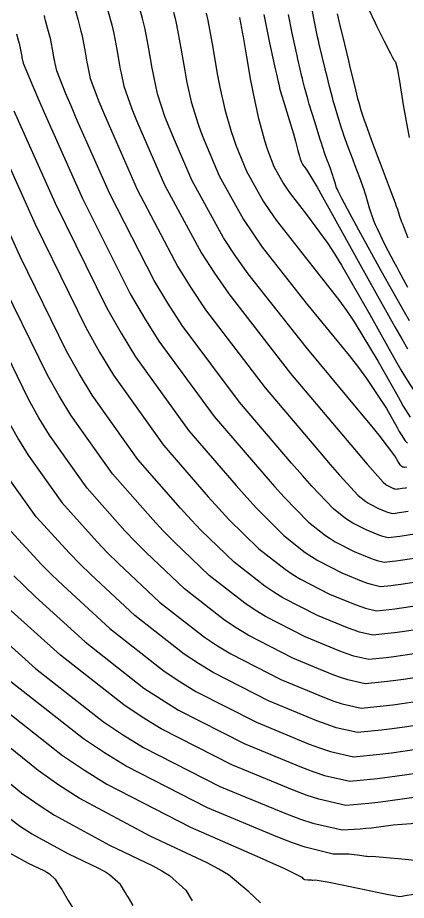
# Model space of a CAD drawing. Header units: metres. Extents: x 837476 to 838477, y 1189012 to 1191014.
# Drawn here: x 837921.96 to 837940.39, y 1189079.8 to 1189121.64 of the extents above; entities that cross this region are included whole.
import ezdxf

# ---------------------------------------------------------------- set-up
doc = ezdxf.new("R2010")
doc.units = ezdxf.units.M
doc.header["$LTSCALE"] = 0.3
doc.layers.add('COTAS 10', color=1, linetype='Continuous')
doc.layers.add('COTAS INT', color=252, linetype='Continuous')

msp = doc.modelspace()

# ---------------------------------------------------------------- linework, layer by layer
at = {"layer": 'COTAS 10'}
for points in [[(837930.895, 1189121.849), (837930.973, 1189121.502), (837931.213, 1189120.222), (837931.427, 1189118.982), (837931.487, 1189118.66), (837931.549, 1189118.347), (837931.778, 1189117.293), (837932.08, 1189116.239), (837932.187, 1189115.926), (837932.305, 1189115.604), (837932.816, 1189114.365), (837933.603, 1189112.94), (837933.894, 1189112.5), (837934.218, 1189112.04), (837937.171, 1189108.283), (837937.549, 1189107.754), (837937.909, 1189107.226), (837939.056, 1189105.343), (837939.913, 1189103.803), (837940.091, 1189103.492), (837940.242, 1189103.232), (837940.575, 1189102.711)], [(837937.112, 1189121.822), (837937.204, 1189121.415), (837937.238, 1189121.267), (837937.276, 1189121.104), (837937.448, 1189120.39), (837937.64, 1189119.595), (837937.692, 1189119.381), (837937.744, 1189119.17), (837937.925, 1189118.431), (837938.079, 1189117.812), (837938.114, 1189117.677), (837938.145, 1189117.558), (837938.228, 1189117.259), (837938.341, 1189116.927), (837938.391, 1189116.787), (837938.449, 1189116.627), (837938.727, 1189115.873), (837939.058, 1189114.984), (837939.15, 1189114.738), (837939.242, 1189114.493), (837939.575, 1189113.609), (837939.854, 1189112.861), (837939.911, 1189112.703), (837939.96, 1189112.565), (837940.067, 1189112.24), (837940.159, 1189111.968), (837940.199, 1189111.863), (837940.245, 1189111.745), (837940.463, 1189111.213)], [(837940.774, 1189097.155), (837940.076, 1189097.052), (837939.93, 1189097.032), (837939.805, 1189097.016), (837939.525, 1189096.989), (837939.278, 1189097.044), (837939.173, 1189097.079), (837939.053, 1189097.124), (837938.489, 1189097.356), (837937.844, 1189097.686), (837937.673, 1189097.791), (837937.506, 1189097.902), (837936.929, 1189098.354), (837935.91, 1189099.43), (837935.464, 1189099.934), (837934.946, 1189100.529), (837932.485, 1189103.421), (837929.761, 1189107.05), (837929.079, 1189108.108), (837928.427, 1189109.189), (837926.33, 1189113.287), (837924.792, 1189116.767), (837924.492, 1189117.459), (837924.246, 1189118.032), (837923.815, 1189119.123), (837923.74, 1189119.464), (837923.72, 1189119.566), (837923.701, 1189119.67), (837923.632, 1189120.072), (837923.554, 1189120.486), (837923.529, 1189120.599), (837923.502, 1189120.711), (837923.392, 1189121.105), (837923.282, 1189121.511), (837923.255, 1189121.629), (837923.23, 1189121.749)], [(837942.258, 1189091.704), (837940.22, 1189091.404), (837939.795, 1189091.346), (837939.43, 1189091.299), (837938.615, 1189091.221), (837937.894, 1189091.381), (837937.589, 1189091.484), (837937.239, 1189091.613), (837935.594, 1189092.292), (837933.714, 1189093.252), (837933.216, 1189093.559), (837932.728, 1189093.883), (837931.046, 1189095.2), (837929.359, 1189096.811), (837928.867, 1189097.32), (837928.365, 1189097.857), (837926.462, 1189100.022), (837924.481, 1189102.793), (837923.929, 1189103.712), (837923.376, 1189104.695), (837921.368, 1189108.791)], [(837921.783, 1189095.185), (837922.27, 1189094.706), (837922.808, 1189094.192), (837925.163, 1189092.047), (837927.95, 1189089.864), (837928.759, 1189089.327), (837929.584, 1189088.819), (837932.698, 1189087.227), (837935.425, 1189086.103), (837936.006, 1189085.889), (837936.511, 1189085.718), (837937.704, 1189085.453), (837939.026, 1189085.578), (837939.611, 1189085.653), (837940.292, 1189085.745), (837943.544, 1189086.223)], [(837933.468, 1189079.672), (837932.914, 1189080.203), (837931.958, 1189081.001), (837931.494, 1189081.276), (837930.944, 1189081.574), (837928.237, 1189082.844), (837924.874, 1189084.638), (837923.91, 1189085.265), (837922.932, 1189085.949), (837919.28, 1189088.893)]]:
    msp.add_lwpolyline(points, dxfattribs=at)
at = {"layer": 'COTAS INT'}
for points in [[(837940.396, 1189100.325), (837940.377, 1189100.326), (837940.358, 1189100.326), (837940.3, 1189100.325), (837940.249, 1189100.329), (837940.236, 1189100.332), (837940.223, 1189100.337), (837940.18, 1189100.362), (837940.142, 1189100.393), (837940.132, 1189100.402), (837940.123, 1189100.411), (837940.094, 1189100.442), (837940.04, 1189100.527), (837940.015, 1189100.57), (837939.986, 1189100.621), (837939.846, 1189100.872), (837939.098, 1189101.846), (837938.686, 1189102.352), (837938.184, 1189102.961), (837935.633, 1189106.015), (837932.897, 1189109.495), (837932.28, 1189110.372), (837931.724, 1189111.212), (837930.222, 1189113.934), (837929.3, 1189116.069), (837929.109, 1189116.539), (837928.946, 1189116.956), (837928.593, 1189118.025), (837928.426, 1189118.794), (837928.381, 1189119.022), (837928.336, 1189119.257), (837928.18, 1189120.162), (837928.005, 1189121.096), (837927.949, 1189121.349), (837927.888, 1189121.601), (837927.642, 1189122.49)], [(837924.653, 1189122.141), (837924.809, 1189121.567), (837924.964, 1189121.007), (837925.002, 1189120.849), (837925.038, 1189120.689), (837925.148, 1189120.102), (837925.246, 1189119.532), (837925.274, 1189119.385), (837925.302, 1189119.241), (837925.407, 1189118.757), (837925.813, 1189117.674), (837926.031, 1189117.152), (837926.295, 1189116.534), (837927.628, 1189113.503), (837929.55, 1189109.835), (837930.185, 1189108.817), (837930.864, 1189107.797), (837933.69, 1189104.101), (837936.263, 1189101.063), (837936.783, 1189100.457), (837937.22, 1189099.953), (837938.106, 1189098.985), (837938.461, 1189098.706), (837938.565, 1189098.637), (837938.67, 1189098.572), (837939.068, 1189098.369), (837939.416, 1189098.226), (837939.49, 1189098.198), (837939.554, 1189098.177), (837939.707, 1189098.143), (837939.879, 1189098.159), (837939.957, 1189098.169), (837940.047, 1189098.181), (837940.478, 1189098.245)], [(837926.225, 1189122.029), (837926.426, 1189121.304), (837926.475, 1189121.099), (837926.521, 1189120.893), (837926.664, 1189120.132), (837926.791, 1189119.395), (837926.827, 1189119.203), (837926.864, 1189119.017), (837927, 1189118.391), (837927.38, 1189117.315), (837927.57, 1189116.846), (837927.797, 1189116.302), (837928.925, 1189113.718), (837930.673, 1189110.481), (837931.291, 1189109.525), (837931.967, 1189108.543), (837934.894, 1189104.781), (837937.579, 1189101.597), (837938.102, 1189100.98), (837938.531, 1189100.477), (837939.282, 1189099.615), (837939.417, 1189099.51), (837939.456, 1189099.484), (837939.496, 1189099.459), (837939.647, 1189099.382), (837939.779, 1189099.328), (837939.807, 1189099.317), (837939.831, 1189099.309), (837939.889, 1189099.296), (837939.954, 1189099.303), (837939.984, 1189099.306), (837940.018, 1189099.311), (837940.181, 1189099.335), (837940.361, 1189099.359), (837940.406, 1189099.364)], [(837929.351, 1189121.897), (837929.422, 1189121.599), (837929.489, 1189121.299), (837929.697, 1189120.192), (837929.881, 1189119.119), (837929.934, 1189118.841), (837929.987, 1189118.57), (837930.185, 1189117.659), (837930.513, 1189116.598), (837930.648, 1189116.233), (837930.802, 1189115.837), (837931.519, 1189114.15), (837932.663, 1189112.076), (837933.087, 1189111.436), (837933.557, 1189110.767), (837935.641, 1189108.116), (837937.678, 1189105.622), (837938.117, 1189105.053), (837938.504, 1189104.536), (837939.451, 1189103.107), (837939.949, 1189102.212), (837940.053, 1189102.031), (837940.141, 1189101.88), (837940.334, 1189101.577), (837940.439, 1189101.464)], [(837933.63, 1189121.795), (837933.675, 1189121.56), (837933.905, 1189120.45), (837934.139, 1189119.366), (837934.186, 1189119.148), (837934.226, 1189118.966), (837934.306, 1189118.607), (837934.336, 1189118.484), (837934.352, 1189118.418), (837934.38, 1189118.303), (837934.459, 1189118.029), (837934.498, 1189117.896), (837934.546, 1189117.738), (837934.784, 1189116.959), (837935.031, 1189116.14), (837935.084, 1189115.957), (837935.131, 1189115.792), (837935.248, 1189115.352), (837935.318, 1189115.074), (837935.336, 1189115.011), (837935.354, 1189114.954), (837935.411, 1189114.797), (837935.482, 1189114.667), (837935.509, 1189114.627), (837935.538, 1189114.585), (837935.668, 1189114.42), (837936.157, 1189113.606), (837936.413, 1189113.155), (837936.72, 1189112.607), (837938.265, 1189109.813), (837939.84, 1189106.985), (837940.166, 1189106.415), (837940.445, 1189105.937)], [(837940.535, 1189107.273), (837940.294, 1189107.683), (837939.196, 1189109.636), (837938.132, 1189111.576), (837937.912, 1189111.978), (837937.726, 1189112.321), (837937.322, 1189113.071), (837937.156, 1189113.415), (837937.118, 1189113.501), (837937.084, 1189113.584), (837936.993, 1189113.853), (837936.92, 1189114.1), (837936.898, 1189114.168), (837936.876, 1189114.237), (837936.786, 1189114.488), (837936.691, 1189114.741), (837936.664, 1189114.811), (837936.638, 1189114.881), (837936.543, 1189115.135), (837936.409, 1189115.53), (837936.358, 1189115.689), (837936.3, 1189115.87), (837936.042, 1189116.702), (837935.786, 1189117.546), (837935.731, 1189117.734), (837935.682, 1189117.902), (837935.562, 1189118.346), (837935.483, 1189118.669), (837935.46, 1189118.761), (837935.437, 1189118.854), (837935.353, 1189119.201), (837935.243, 1189119.679), (837935.204, 1189119.854), (837935.161, 1189120.049), (837934.974, 1189120.907), (837934.8, 1189121.792)], [(837940.457, 1189108.857), (837940.045, 1189109.616), (837939.929, 1189109.832), (837939.813, 1189110.05), (837939.388, 1189110.861), (837939.013, 1189111.633), (837938.928, 1189111.828), (837938.852, 1189112.015), (837938.647, 1189112.62), (837938.484, 1189113.174), (837938.434, 1189113.329), (837938.382, 1189113.484), (837938.18, 1189114.048), (837937.966, 1189114.617), (837937.848, 1189114.933), (837937.635, 1189115.504), (837937.429, 1189116.078), (837937.374, 1189116.238), (837937.321, 1189116.398), (837937.135, 1189116.98), (837936.966, 1189117.552), (837936.922, 1189117.705), (837936.881, 1189117.857), (837936.743, 1189118.388), (837936.613, 1189118.919), (837936.576, 1189119.071), (837936.539, 1189119.224), (837936.4, 1189119.796), (837936.26, 1189120.392), (837936.221, 1189120.561), (837936.182, 1189120.732), (837936.043, 1189121.364), (837935.924, 1189122.024)], [(837938.582, 1189122.098), (837938.905, 1189121.406), (837938.988, 1189121.232), (837939.069, 1189121.066), (837939.337, 1189120.526), (837939.55, 1189120.109), (837939.596, 1189120.02), (837939.636, 1189119.941), (837939.734, 1189119.75), (837939.793, 1189119.647), (837939.808, 1189119.623), (837939.823, 1189119.602), (837939.875, 1189119.542), (837939.963, 1189119.188), (837940.001, 1189118.981), (837940.045, 1189118.727), (837940.253, 1189117.413), (837940.513, 1189115.962)], [(837932.48, 1189121.649), (837932.577, 1189121.145), (837932.61, 1189120.954), (837932.647, 1189120.74), (837932.805, 1189119.781), (837933, 1189118.67), (837933.06, 1189118.36), (837933.122, 1189118.051), (837933.371, 1189116.926), (837933.646, 1189115.88), (837933.726, 1189115.62), (837933.807, 1189115.372), (837934.113, 1189114.581), (837934.543, 1189113.803), (837934.701, 1189113.563), (837934.878, 1189113.313), (837935.659, 1189112.319), (837936.664, 1189110.944), (837936.981, 1189110.454), (837937.315, 1189109.916), (837938.66, 1189107.578), (837939.876, 1189105.394), (837940.128, 1189104.953), (837940.344, 1189104.584), (837940.815, 1189103.845)], [(837921.912, 1189120.88), (837921.976, 1189120.644), (837922.04, 1189120.414), (837922.055, 1189120.349), (837922.07, 1189120.283), (837922.115, 1189120.042), (837922.156, 1189119.808), (837922.167, 1189119.747), (837922.179, 1189119.688), (837922.222, 1189119.489), (837922.68, 1189118.391), (837922.953, 1189117.765), (837923.289, 1189116.999), (837925.033, 1189113.071), (837927.304, 1189108.543), (837927.973, 1189107.4), (837928.659, 1189106.304), (837931.28, 1189102.742), (837933.63, 1189099.994), (837934.144, 1189099.411), (837934.6, 1189098.906), (837935.753, 1189097.723), (837936.55, 1189097.098), (837936.782, 1189096.944), (837937.018, 1189096.799), (837937.91, 1189096.343), (837938.69, 1189096.022), (837938.857, 1189095.96), (837939.001, 1189095.911), (837939.343, 1189095.836), (837939.73, 1189095.873), (837939.903, 1189095.895), (837940.104, 1189095.922), (837941.071, 1189096.064)], [(837921.787, 1189117.232), (837923.736, 1189112.856), (837926.181, 1189107.898), (837926.866, 1189106.691), (837927.556, 1189105.557), (837930.076, 1189102.062), (837932.314, 1189099.46), (837932.825, 1189098.889), (837933.29, 1189098.382), (837934.576, 1189097.092), (837935.595, 1189096.294), (837935.89, 1189096.098), (837936.192, 1189095.912), (837937.331, 1189095.331), (837938.328, 1189094.919), (837938.54, 1189094.841), (837938.724, 1189094.779), (837939.161, 1189094.682), (837939.655, 1189094.729), (837939.876, 1189094.758), (837940.133, 1189094.793), (837941.368, 1189094.974)], [(837920.837, 1189116.201), (837922.793, 1189111.846), (837925.189, 1189106.958), (837925.849, 1189105.784), (837926.507, 1189104.689), (837928.871, 1189101.382), (837930.997, 1189098.925), (837931.506, 1189098.366), (837931.979, 1189097.858), (837933.399, 1189096.462), (837934.639, 1189095.491), (837934.999, 1189095.252), (837935.366, 1189095.026), (837936.752, 1189094.318), (837937.965, 1189093.817), (837938.223, 1189093.722), (837938.448, 1189093.646), (837938.979, 1189093.528), (837939.58, 1189093.586), (837939.849, 1189093.621), (837940.162, 1189093.663), (837941.664, 1189093.884)], [(837941.961, 1189092.794), (837940.191, 1189092.534), (837939.822, 1189092.483), (837939.505, 1189092.443), (837938.797, 1189092.375), (837938.171, 1189092.514), (837937.906, 1189092.603), (837937.602, 1189092.715), (837936.173, 1189093.305), (837934.54, 1189094.139), (837934.107, 1189094.405), (837933.683, 1189094.687), (837932.223, 1189095.831), (837930.669, 1189097.335), (837930.186, 1189097.843), (837929.681, 1189098.391), (837927.666, 1189100.702), (837925.494, 1189103.741), (837924.889, 1189104.748), (837924.283, 1189105.826), (837922.081, 1189110.319), (837920.248, 1189114.345)], [(837942.554, 1189090.613), (837940.249, 1189090.274), (837939.768, 1189090.209), (837939.355, 1189090.156), (837938.432, 1189090.068), (837937.617, 1189090.249), (837937.273, 1189090.365), (837936.876, 1189090.511), (837935.014, 1189091.279), (837932.888, 1189092.366), (837932.325, 1189092.712), (837931.772, 1189093.079), (837929.87, 1189094.569), (837928.049, 1189096.287), (837927.548, 1189096.797), (837927.048, 1189097.322), (837925.257, 1189099.343), (837923.468, 1189101.846), (837922.969, 1189102.675), (837922.47, 1189103.564), (837920.656, 1189107.264)], [(837921.564, 1189102.432), (837922.01, 1189101.639), (837922.455, 1189100.898), (837924.053, 1189098.663), (837925.732, 1189096.788), (837926.228, 1189096.274), (837926.738, 1189095.763), (837928.693, 1189093.939), (837930.817, 1189092.275), (837931.433, 1189091.866), (837932.062, 1189091.479), (837934.435, 1189090.266), (837936.514, 1189089.409), (837936.956, 1189089.246), (837937.341, 1189089.116), (837938.25, 1189088.914), (837939.281, 1189089.013), (837939.741, 1189089.072), (837940.278, 1189089.145), (837942.851, 1189089.523)], [(837943.148, 1189088.433), (837940.307, 1189088.015), (837939.714, 1189087.935), (837939.206, 1189087.869), (837938.068, 1189087.76), (837937.064, 1189087.983), (837936.639, 1189088.127), (837936.151, 1189088.307), (837933.856, 1189089.253), (837931.236, 1189090.592), (837930.542, 1189091.02), (837929.861, 1189091.471), (837927.516, 1189093.308), (837925.428, 1189095.24), (837924.909, 1189095.752), (837924.416, 1189096.254), (837922.848, 1189097.983), (837921.441, 1189099.951)], [(837921.643, 1189097.303), (837923.099, 1189095.719), (837923.59, 1189095.229), (837924.118, 1189094.716), (837926.34, 1189092.677), (837928.905, 1189090.668), (837929.65, 1189090.173), (837930.41, 1189089.705), (837933.277, 1189088.24), (837935.788, 1189087.205), (837936.322, 1189087.008), (837936.787, 1189086.851), (837937.886, 1189086.607), (837939.131, 1189086.726), (837939.687, 1189086.798), (837940.336, 1189086.886), (837943.444, 1189087.343)], [(837941.651, 1189084.798), (837939.51, 1189084.492), (837939.037, 1189084.432), (837938.615, 1189084.384), (837937.522, 1189084.3), (837936.234, 1189084.586), (837935.689, 1189084.77), (837935.062, 1189085.001), (837932.119, 1189086.215), (837928.758, 1189087.932), (837927.867, 1189088.48), (837926.994, 1189089.06), (837923.987, 1189091.416), (837921.497, 1189093.668)], [(837920.187, 1189093.145), (837922.81, 1189090.785), (837926.039, 1189088.256), (837926.976, 1189087.634), (837927.932, 1189087.045), (837931.54, 1189085.202), (837934.7, 1189083.899), (837935.372, 1189083.651), (837935.957, 1189083.453), (837937.34, 1189083.146), (837938.204, 1189083.189), (837938.462, 1189083.212), (837938.729, 1189083.239), (837939.757, 1189083.374), (837941.043, 1189083.464)], [(837942.036, 1189081.567), (837940.012, 1189081.767), (837939.617, 1189081.804), (837939.295, 1189081.832), (837938.73, 1189081.868), (837938.59, 1189081.866), (837938.535, 1189081.871), (837938.472, 1189081.878), (837938.19, 1189081.924), (837937.794, 1189081.971), (837937.66, 1189081.979), (837937.516, 1189081.985), (837936.911, 1189081.988), (837935.589, 1189082.319), (837934.994, 1189082.531), (837934.299, 1189082.796), (837930.961, 1189084.189), (837927.106, 1189086.159), (837926.084, 1189086.787), (837925.083, 1189087.452), (837921.633, 1189090.154)], [(837920.457, 1189089.524), (837924.093, 1189086.663), (837925.137, 1189085.965), (837926.197, 1189085.308), (837930.16, 1189083.272), (837933.443, 1189081.831), (837934.074, 1189081.548), (837934.584, 1189081.316), (837935.426, 1189080.896), (837935.504, 1189080.82), (837935.534, 1189080.805), (837935.567, 1189080.793), (837935.717, 1189080.768), (837935.876, 1189080.762), (837935.915, 1189080.761), (837935.952, 1189080.761), (837936.068, 1189080.765), (837936.441, 1189080.709), (837936.64, 1189080.672), (837936.881, 1189080.625), (837938.097, 1189080.377), (837939.303, 1189080.128), (837939.537, 1189080.08), (837939.728, 1189080.041), (837940.058, 1189079.98), (837940.19, 1189079.996), (837940.257, 1189080.007), (837940.336, 1189080.02), (837940.732, 1189080.089)], [(837919.132, 1189087.352), (837922.15, 1189084.898), (837922.939, 1189084.337), (837923.708, 1189083.828), (837926.313, 1189082.417), (837928.372, 1189081.435), (837928.796, 1189081.197), (837929.157, 1189080.974), (837929.93, 1189080.286), (837930.24, 1189079.777)], [(837927.443, 1189079.556), (837927.212, 1189079.935), (837927.146, 1189080.042), (837927.081, 1189080.15), (837926.84, 1189080.546), (837926.316, 1189081.011), (837926.072, 1189081.163), (837925.784, 1189081.324), (837924.39, 1189081.989), (837922.624, 1189082.945), (837922.104, 1189083.29), (837921.57, 1189083.67)], [(837921.541, 1189082.062), (837922.466, 1189081.561), (837923.197, 1189081.213), (837923.347, 1189081.128), (837923.475, 1189081.049), (837923.749, 1189080.805), (837923.922, 1189080.522), (837923.985, 1189080.419), (837924.055, 1189080.304), (837924.364, 1189079.797), (837924.673, 1189079.278)]]:
    msp.add_lwpolyline(points, dxfattribs=at)

doc.saveas('drawing.dxf')
